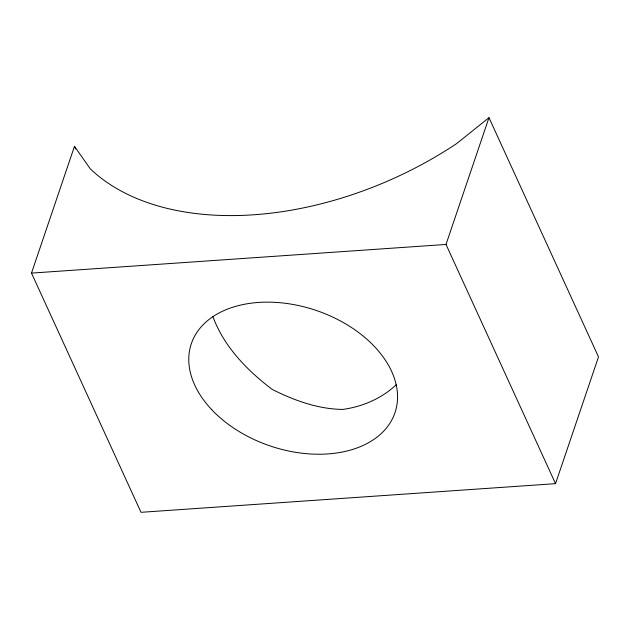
<?xml version="1.0" encoding="UTF-8"?>
<svg xmlns="http://www.w3.org/2000/svg" width="630" height="630" viewBox="0 0 630 630"><rect width="100%" height="100%" fill="white"/><g stroke="black" fill="none" stroke-linecap="round" stroke-linejoin="round"><path stroke-width="0.94" d="M31.5 273.105L74.466 146.341L90.326 168.887A282.917 178.81 -24.6 0 0 456.711 143.553L488.982 117.684L598.5 356.895L555.534 483.659L141.018 512.316L31.5 273.105L446.009 244.448L488.982 117.684M396.467 384.489C382.142 398.302 362.447 406.752 342.783 409.421C317.937 409.114 294.226 400.436 272.255 389.45C247.22 370.479 223.792 346.516 212.885 316.504M446.009 244.448L555.534 483.659M74.466 146.341L75.695 149.019M211.609 409.563A107.51 71.56 18.7 0 0 390.356 422.517A107.51 71.56 18.7 0 0 277.499 302.51A107.51 71.56 18.7 0 0 211.609 409.563"/></g></svg>
